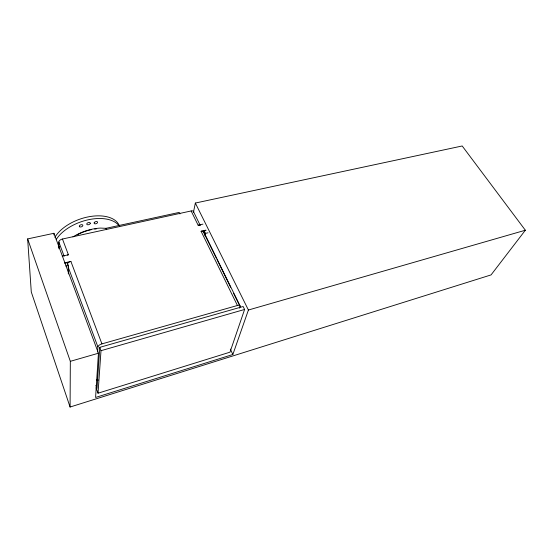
<?xml version="1.0" encoding="UTF-8"?>
<svg xmlns="http://www.w3.org/2000/svg" width="553" height="553" viewBox="0 0 553 553"><rect width="100%" height="100%" fill="white"/><g stroke="black" fill="none" stroke-linecap="round" stroke-linejoin="round"><path stroke-width="0.83" d="M68.323 273.956L68.33 265.44L67.245 262.53L64.777 263.104M70.086 407.029L70.328 361.323L27.65 238.91L53.924 233.29L98.441 353.222L95.586 397.462L232.854 354.501L248.415 310.019L195.347 203.048L462.197 145.971L525.35 230.228L491.057 274.91L70.086 407.029L31.286 291.991L27.65 238.91M97.591 352.026L97.916 346.931L68.088 266.857M96.077 387.757L98.04 393.204L229.993 352.171L244.592 309.466L243.133 306.507L99.754 347.36L97.017 388.455L95.897 385.351M98.04 393.204L100.999 350.692L99.754 347.36M193.446 212.317L195.347 203.048M216.258 258.009L203.781 232.606L204.257 230.511M204.942 235.882L205.529 233.373L204.237 230.753L205.916 230.366M239.539 308.118L240.071 306.5L233.643 293.415M100.999 350.692L244.592 309.466M70.328 361.323L98.441 353.222M248.415 310.019L525.35 230.228M97.916 346.931A4.085 1.797 -21.1 0 1 101.925 343.883L237.424 305.491A3.65 1.583 -26.2 0 1 240.071 306.5M65.855 266.021L68.33 265.44M205.529 233.373L208.046 232.785M64.694 262.862L70.895 261.424L101.925 343.883M237.424 305.491L201.078 231.251L205.903 230.131M58.936 248.809L58.832 242.014A3.774 2.115 -18 0 1 62.468 239.02L191.144 210.956L198.133 225.237L202.944 224.138M62.213 256.184L68.399 254.781L62.468 239.02M72.941 236.933A33.429 18.29 -19.7 0 1 100.418 228.078L106.017 228.32L179.213 212.407L179.946 213.935M203.594 231.659L239.954 305.657M200.103 225.119L193.854 212.4A3.387 1.88 -25.2 0 0 191.144 210.956M217.011 259.544L230.622 287.256M230.311 349.067L232.854 354.501M106.017 228.32L106.577 229.668M58.832 242.014L64.12 256.205M53.924 233.29L53.966 234.99M67.245 262.53L67.252 264.244M54.871 237.361A35.233 19.721 -19.4 0 1 89.344 216.665A35.233 19.721 -19.4 0 1 119.427 225.949M56.24 239.484A35.302 19.652 -19.4 0 1 88.134 219.797A35.302 19.652 -19.4 0 1 118.985 225.707M58.286 246.977A1.811 1.002 -17.9 0 1 59.441 246.32M58.86 243.175A1.818 1.016 -17.9 0 1 58.86 242.905M201.078 231.251A3.449 1.825 -25.5 0 1 203.781 232.606M98.462 380.015A3.83 1.555 -21.3 0 1 96.326 379.897M77.15 234.887A28.486 15.664 -19.6 0 1 91.418 229.654M94.66 229.115A28.486 15.664 -19.6 0 1 96.263 228.928M67.307 263.85A3.836 2.053 -18.8 0 1 70.895 261.424M198.133 225.237A3.429 1.839 -25.4 0 1 200.241 225.341M67.438 255.071A3.823 2.074 -18.6 0 1 68.399 254.781M90.257 223.267L90.187 223.564A1.811 1.044 -19.4 0 1 88.48 224.725A1.811 1.044 -19.4 0 1 86.821 224.283L86.773 224.006A1.811 1.044 -19.4 0 1 88.556 222.548A1.811 1.044 -19.4 0 1 90.257 223.267M94.204 222.755L94.134 223.046A1.797 1.037 -19.8 0 0 95.365 223.82A1.797 1.037 -19.8 0 0 97.328 222.907L97.515 222.603A1.797 1.037 -19.8 0 0 96.353 221.532A1.797 1.037 -19.8 0 0 94.204 222.755M79.535 226.695L79.362 226.474A1.825 1.044 -18.9 0 1 80.634 224.871A1.825 1.044 -18.9 0 1 82.77 225.189L82.826 225.458A1.825 1.044 -18.9 0 1 81.498 226.785A1.825 1.044 -18.9 0 1 79.535 226.695"/></g></svg>
